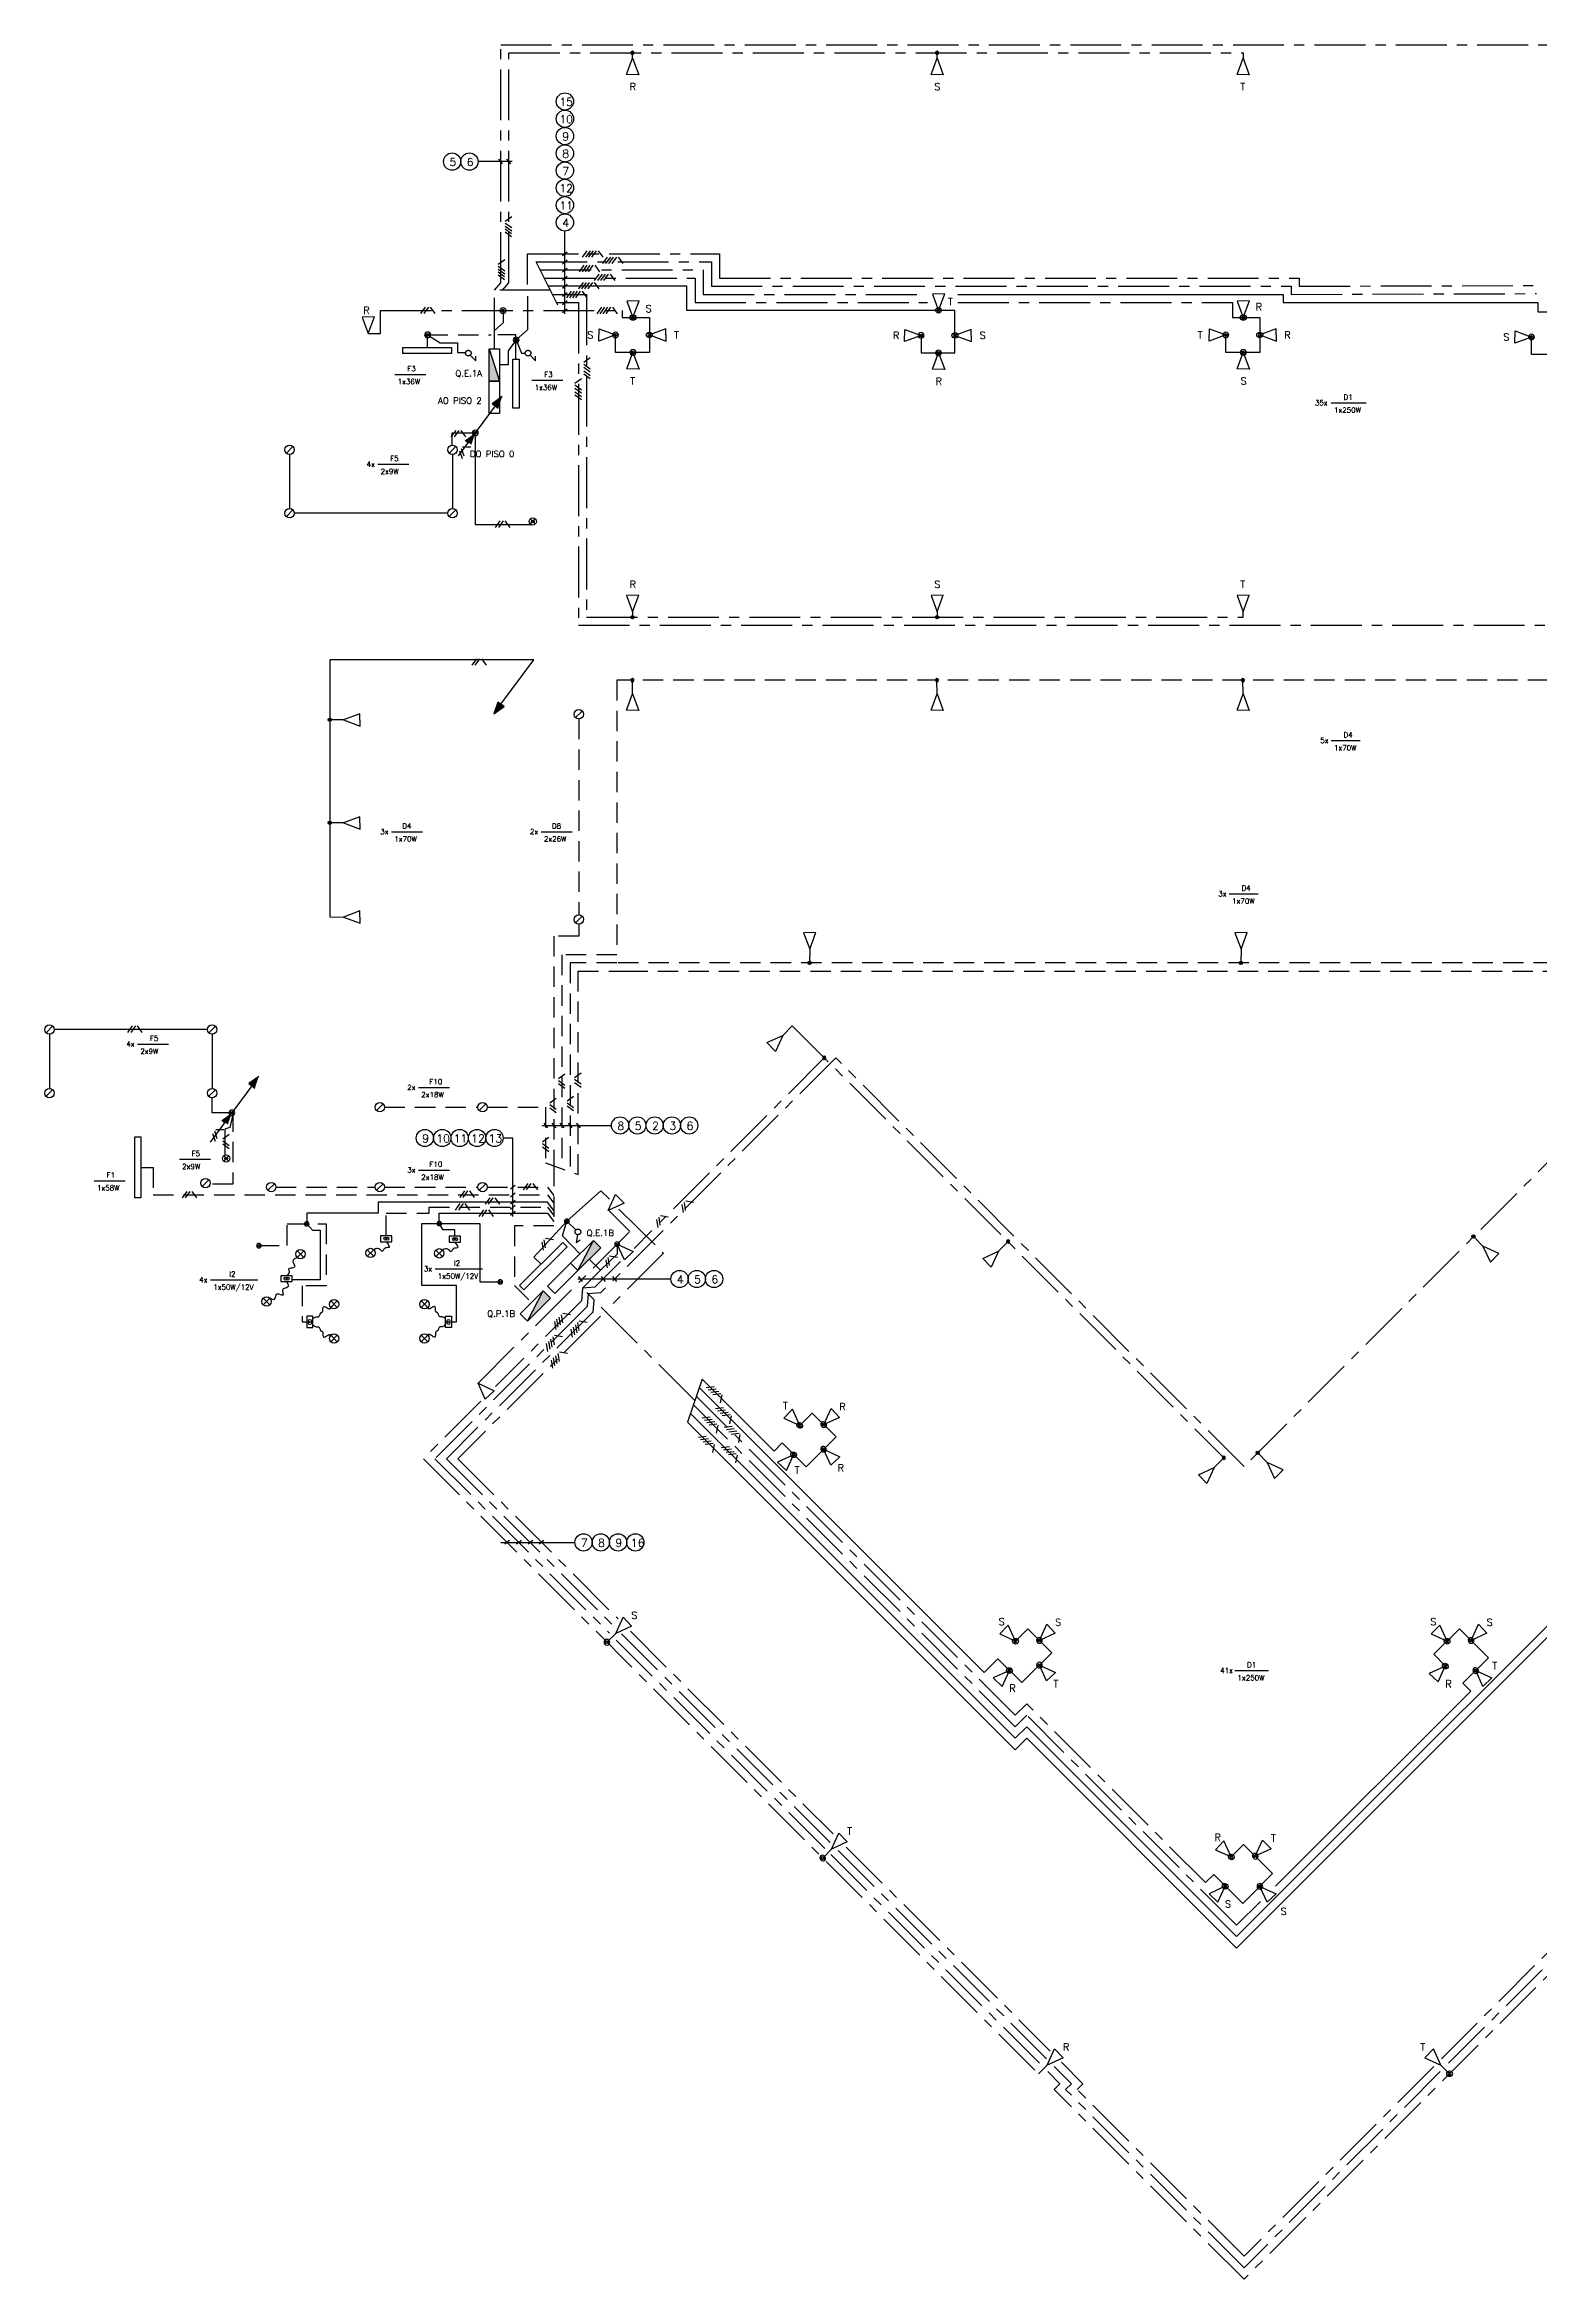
# Model space of a CAD drawing. Extents: x 22.1 to 81.3, y 12 to 66.9.
# Drawn here: x 22.1 to 58.8, y 12 to 66.9 of the extents above; entities that cross this region are included whole.
import ezdxf

# ---------------------------------------------------------------- set-up
doc = ezdxf.new("R2010")
doc.units = 0
doc.header["$MEASUREMENT"] = 0
for name, pattern in [('Center', [2, 1.25, -0.25, 0.25, -0.25]), ('Dashed', [0.75, 0.5, -0.25]), ('Default', [0]), ('Solid', [0])]:
    doc.linetypes.add(name, pattern=pattern)
doc.layers.add('IE003', color=7, linetype='Continuous')
doc.layers.add('Illumination', color=30, linetype='Solid', lineweight=30)
doc.styles.add('Default', font='SIMPLEX.shx', dxfattribs={"height": 0.175})
doc.styles.add('Roman Simplex', font='romans', dxfattribs={"height": 1.5})
doc.styles.add('Simplex', font='SIMPLEX.SHX')

# ---------------------------------------------------------------- blocks, each defined once
blk = doc.blocks.new('Bola')
at = {"layer": 'IE003', "color": 7, "linetype": 'Default', "const_width": 0.2}
blk.add_lwpolyline([(-0.1, 0, 1), (0.1, 0, 1)], format="xyb", close=True, dxfattribs=at)
at = {"layer": 'IE003', "color": 7, "linetype": 'Default'}
blk.add_circle((0, 0), 0.2, dxfattribs=at)
blk = doc.blocks.new('3')
at = {"layer": 'Illumination', "color": 7}
for p, q in [((-49, -68), (66, 92)), ((28, -68), (143, 92)), ((304, -68), (189, 92))]:
    blk.add_line(p, q, dxfattribs=at)

msp = doc.modelspace()

# ---------------------------------------------------------------- linework, layer by layer
at = {"layer": 'Illumination', "linetype": 'Center'}
for points in [[(34.513, 60.838), (33.132, 60.838), (33.288, 61.015), (33.288, 66.872), (73.957, 66.872), (73.957, 65.385)], [(33.332, 60.838), (33.488, 61.015), (33.488, 66.672), (51.532, 66.672), (51.533, 66.538)], [(33.95, 60.977), (33.95, 61.735), (38.666, 61.735), (38.666, 61.135), (52.915, 61.135), (52.915, 60.936), (58.744, 60.954)], [(34.696, 60.47), (34.164, 61.535), (34.164, 61.535), (38.466, 61.535), (38.466, 60.935), (52.715, 60.935), (52.715, 60.735), (58.745, 60.754)], [(34.264, 61.335), (38.266, 61.335), (38.266, 60.735), (43.719, 60.735)], [(34.364, 61.135), (38.066, 61.135), (38.066, 60.535), (43.78, 60.535)], [(33.132, 59.398), (33.132, 60.838)], [(34.564, 60.735), (35.401, 60.735), (35.401, 52.802), (51.532, 52.802), (51.533, 52.936)], [(34.664, 60.535), (35.201, 60.535), (35.201, 52.602), (73.612, 52.602), (73.612, 53.412)], [(44.523, 60.535), (51.27, 60.535), (51.27, 60.166), (51.942, 60.166), (51.942, 59.308), (51.11, 59.308), (51.11, 59.737)], [(30.035, 59.772), (30.337, 59.772), (30.337, 60.335), (36.27, 60.335), (36.27, 60.166), (36.942, 60.166), (36.942, 59.308), (36.11, 59.308), (36.11, 59.737)], [(62.733, 42.647), (62.498, 42.885), (51.556, 31.928), (41.524, 41.974), (35.745, 36.194), (35.437, 36.17), (35.413, 35.862), (31.671, 32.12), (35.96, 27.832)], [(40.22, 42.524), (40.454, 42.762), (51.06, 32.142), (51.06, 32.142), (50.826, 31.904)], [(41.242, 41.974), (36.565, 37.289)], [(32.731, 33.974), (36.461, 37.705), (35.935, 38.23)], [(36.192, 38.252), (37.287, 37.171), (35.989, 35.873)], [(36.233, 36.965), (35.603, 36.336), (35.296, 36.311), (35.271, 36.004), (33.163, 33.895)], [(38.058, 33.549), (35.296, 36.311), (35.741, 36.756)], [(35.579, 36.028), (35.554, 35.721), (31.954, 32.12), (36.101, 27.973)], [(35.742, 35.626), (32.237, 32.12), (36.174, 28.183)], [(32.803, 33.535), (31.388, 32.12), (46.505, 17.003), (46.505, 17.003), (46.721, 17.219)], [(51.244, 22.332), (51.547, 22.636), (52.26, 21.923), (51.527, 21.189), (50.814, 21.902), (50.613, 21.701), (46.216, 26.098), (45.933, 25.816), (38.094, 33.655)], [(51.958, 21.241), (51.374, 20.657), (46.216, 25.816), (45.933, 25.533), (38.023, 33.443)], [(36.128, 27.663), (41.279, 22.513)], [(36.26, 27.814), (41.389, 22.685)], [(36.475, 27.882), (41.46, 22.897)], [(66.998, 27.825), (67.214, 27.61), (51.556, 11.952), (46.89, 16.618), (47.032, 16.76), (46.731, 17.06)], [(41.782, 22.575), (46.796, 17.561)], [(41.402, 22.389), (46.575, 17.216)], [(41.585, 22.489), (46.706, 17.369)], [(61.528, 22.489), (56.407, 17.369)], [(61.711, 22.389), (56.537, 17.216)], [(56.381, 17.06), (51.556, 12.235), (47.173, 16.618), (47.315, 16.76), (46.893, 17.181)], [(56.22, 17.181), (51.556, 12.518), (47.456, 16.618), (47.597, 16.76), (47.068, 17.289)]]:
    msp.add_lwpolyline(points, dxfattribs=at)
for points in [[(36.528, 66.538), (36.68, 66.129), (36.378, 66.137)], [(44.014, 66.538), (44.166, 66.129), (43.865, 66.137)], [(51.533, 66.538), (51.685, 66.129), (51.384, 66.137)], [(36.539, 60.166), (36.691, 60.575), (36.39, 60.567)], [(44.049, 60.343), (44.201, 60.752), (43.9, 60.744)], [(51.539, 60.166), (51.691, 60.575), (51.39, 60.567)], [(30.035, 59.772), (30.187, 60.181), (29.886, 60.173)], [(36.11, 59.737), (35.702, 59.585), (35.71, 59.886)], [(36.942, 59.737), (37.351, 59.585), (37.343, 59.886)], [(43.62, 59.727), (43.212, 59.575), (43.22, 59.876)], [(44.452, 59.727), (44.861, 59.575), (44.853, 59.876)], [(51.11, 59.737), (50.702, 59.585), (50.71, 59.886)], [(51.942, 59.737), (52.351, 59.585), (52.343, 59.886)], [(58.62, 59.687), (58.212, 59.535), (58.22, 59.836)], [(36.539, 59.308), (36.691, 58.899), (36.39, 58.907)], [(44.049, 59.298), (44.201, 58.889), (43.9, 58.897)], [(51.539, 59.308), (51.691, 58.899), (51.39, 58.907)], [(36.528, 52.936), (36.68, 53.345), (36.378, 53.337)], [(44.014, 52.936), (44.166, 53.345), (43.865, 53.337)], [(51.533, 52.936), (51.685, 53.345), (51.384, 53.337)], [(36.528, 50.917), (36.68, 50.508), (36.378, 50.516)], [(44.014, 50.917), (44.166, 50.508), (43.865, 50.516)], [(51.533, 50.917), (51.685, 50.508), (51.384, 50.516)], [(29.427, 50.278), (29.836, 50.126), (29.828, 50.427)], [(29.427, 47.746), (29.836, 47.593), (29.828, 47.895)], [(29.427, 45.433), (29.836, 45.281), (29.828, 45.582)], [(40.882, 44.644), (41.034, 45.053), (40.733, 45.045)], [(51.484, 44.644), (51.636, 45.053), (51.334, 45.045)], [(40.22, 42.524), (40.039, 42.128), (39.831, 42.346)], [(35.931, 38.22), (36.112, 38.616), (36.319, 38.398)], [(36.151, 37.393), (36.547, 37.211), (36.328, 37.004)], [(45.523, 37.221), (45.342, 36.824), (45.134, 37.043)], [(57.429, 37.344), (57.611, 36.947), (57.818, 37.166)], [(32.731, 33.974), (33.127, 33.792), (32.908, 33.585)], [(40.637, 32.939), (40.456, 33.335), (40.248, 33.117)], [(41.226, 32.957), (41.407, 33.353), (41.615, 33.135)], [(40.487, 32.217), (40.09, 32.036), (40.309, 31.829)], [(41.225, 32.351), (41.622, 32.169), (41.403, 31.962)], [(50.826, 31.904), (50.645, 31.507), (50.437, 31.726)], [(52.126, 32.026), (52.308, 31.63), (52.515, 31.849)], [(36.114, 27.825), (36.296, 28.222), (36.503, 28.003)], [(45.94, 27.635), (45.759, 28.032), (45.552, 27.813)], [(46.529, 27.654), (46.711, 28.05), (46.918, 27.831)], [(56.547, 27.635), (56.366, 28.032), (56.158, 27.813)], [(57.136, 27.654), (57.317, 28.05), (57.525, 27.831)], [(45.79, 26.914), (45.393, 26.733), (45.612, 26.525)], [(46.529, 27.047), (46.925, 26.866), (46.706, 26.659)], [(56.504, 27.022), (56.107, 26.84), (56.326, 26.633)], [(57.25, 26.912), (57.646, 26.731), (57.427, 26.523)], [(41.418, 22.522), (41.599, 22.918), (41.806, 22.7)], [(51.244, 22.332), (51.062, 22.729), (50.855, 22.51)], [(51.833, 22.35), (52.014, 22.747), (52.221, 22.528)], [(51.093, 21.611), (50.697, 21.43), (50.915, 21.222)], [(51.946, 21.609), (52.343, 21.427), (52.124, 21.22)], [(46.721, 17.219), (46.902, 17.615), (47.11, 17.396)], [(56.392, 17.219), (56.21, 17.615), (56.003, 17.396)]]:
    msp.add_lwpolyline(points, close=True, dxfattribs=at)
at = {"layer": 'Illumination'}
for points in [[(36.528, 66.538), (36.526, 66.672)], [(44.014, 66.538), (44.013, 66.672)], [(33.555, 62.147), (33.395, 62.262)], [(33.39, 61.585), (33.229, 61.47)], [(34.807, 61.688), (34.925, 61.783)], [(34.807, 61.488), (34.925, 61.583)], [(35.301, 61.648), (35.416, 61.809)], [(35.378, 61.648), (35.493, 61.809)], [(35.45, 61.648), (35.565, 61.809)], [(35.528, 61.648), (35.642, 61.809)], [(35.803, 61.648), (35.688, 61.809)], [(33.384, 61.167), (33.224, 61.282)], [(33.384, 61.09), (33.224, 61.204)], [(33.39, 61.309), (33.229, 61.424)], [(33.39, 61.232), (33.229, 61.347)], [(34.807, 61.288), (34.925, 61.383)], [(34.807, 61.088), (34.925, 61.183)], [(34.807, 60.888), (34.925, 60.983)], [(35.208, 60.871), (35.323, 61.031)], [(35.223, 61.29), (35.338, 61.451)], [(35.285, 60.871), (35.4, 61.031)], [(35.301, 61.29), (35.415, 61.451)], [(35.357, 60.871), (35.472, 61.031)], [(35.373, 61.29), (35.487, 61.451)], [(35.434, 60.871), (35.549, 61.031)], [(35.45, 61.29), (35.564, 61.451)], [(35.709, 60.871), (35.595, 61.031)], [(35.597, 61.073), (35.711, 61.233)], [(35.725, 61.29), (35.61, 61.451)], [(35.674, 61.073), (35.789, 61.233)], [(33.95, 60.693), (33.95, 59.868), (33.668, 59.617), (33.473, 59.347), (33.473, 59), (33.26, 59)], [(43.62, 59.727), (43.62, 59.298), (44.452, 59.298), (44.452, 60.335), (37.866, 60.335), (37.866, 60.935), (34.464, 60.935)], [(34.807, 60.688), (34.925, 60.783)], [(34.807, 60.488), (34.925, 60.583)], [(34.911, 60.653), (35.025, 60.813)], [(34.988, 60.653), (35.102, 60.813)], [(35.06, 60.653), (35.174, 60.813)], [(35.137, 60.653), (35.251, 60.813)], [(35.412, 60.653), (35.298, 60.813)], [(35.657, 60.259), (35.772, 60.42)], [(44.523, 60.735), (52.515, 60.735), (52.515, 60.535), (58.78, 60.535), (58.78, 60.309), (59.452, 60.309), (59.452, 59.258), (58.62, 59.258), (58.62, 59.687)], [(33.346, 60.335), (33.346, 60.033), (33.132, 59.846)], [(34.807, 60.288), (34.925, 60.383)], [(31.492, 59.741), (31.803, 59.542), (32.227, 59.542), (32.227, 59.303), (32.437, 59.303)], [(33.003, 59.398), (33.26, 58.601)], [(33.664, 59.141), (33.664, 59.347), (33.664, 59.741), (33.221, 59.741)], [(33.668, 59.617), (33.796, 59.292), (33.892, 59.292)], [(30.689, 58.77), (31.452, 58.77)], [(34.056, 58.626), (34.819, 58.626)], [(33.154, 57.992), (32.245, 56.764)], [(53.7, 58.07), (54.555, 58.07)], [(32.098, 57.032), (32.098, 57.33), (32.664, 57.33), (32.664, 55.078), (34.035, 55.078)], [(28.182, 56.998), (28.02, 56.836)], [(28.101, 56.803), (28.101, 55.472)], [(32.182, 56.998), (32.02, 56.836)], [(32.101, 56.803), (32.101, 55.472)], [(30.27, 56.56), (31.034, 56.56)], [(28.182, 55.438), (28.02, 55.276)], [(31.987, 55.357), (28.216, 55.357)], [(32.182, 55.438), (32.02, 55.276)], [(36.528, 52.936), (36.526, 52.802)], [(44.014, 52.936), (44.013, 52.802)], [(33.295, 50.662), (34.105, 51.757), (29.087, 51.757), (29.087, 45.436), (29.427, 45.433)], [(36.528, 50.917), (36.525, 51.251)], [(44.014, 50.917), (44.011, 51.251)], [(51.533, 50.917), (51.53, 51.251)], [(29.427, 50.278), (29.087, 50.281)], [(35.287, 50.496), (35.125, 50.333)], [(53.7, 49.77), (54.412, 49.77)], [(29.427, 47.746), (29.087, 47.748)], [(30.606, 47.529), (31.369, 47.529)], [(34.282, 47.529), (35.046, 47.529)], [(51.195, 46.002), (51.907, 46.002)], [(35.287, 45.456), (35.125, 45.294)], [(40.882, 44.644), (40.879, 44.304)], [(51.484, 44.644), (51.481, 44.304)], [(22.277, 42.748), (22.115, 42.586)], [(22.196, 42.552), (22.196, 41.222)], [(26.081, 42.667), (22.311, 42.667)], [(24.364, 42.31), (25.128, 42.31)], [(26.277, 42.748), (26.115, 42.586)], [(26.196, 42.552), (26.196, 41.222)], [(27.17, 41.282), (26.151, 39.896)], [(31.27, 41.245), (32.033, 41.245)], [(22.277, 41.188), (22.115, 41.026)], [(26.277, 41.188), (26.115, 41.026)], [(26.68, 40.62), (26.196, 40.62), (26.196, 40.992)], [(30.399, 40.839), (30.237, 40.677)], [(32.925, 40.839), (32.763, 40.677)], [(26.717, 40.615), (26.633, 40.262), (26.506, 40.221), (26.506, 39.579)], [(34.311, 40.31), (36.011, 40.31)], [(34.345, 40.369), (34.44, 40.252)], [(34.545, 40.369), (34.64, 40.252)], [(34.745, 40.369), (34.84, 40.252)], [(34.945, 40.369), (35.04, 40.252)], [(35.145, 40.369), (35.24, 40.252)], [(33.585, 38.071), (33.585, 40.001), (33.349, 40.001)], [(25.392, 39.479), (26.156, 39.479)], [(31.27, 39.215), (32.033, 39.215)], [(23.299, 38.952), (24.063, 38.952)], [(26.113, 38.975), (25.951, 38.813)], [(27.729, 38.878), (27.566, 38.716)], [(30.399, 38.878), (30.237, 38.716)], [(32.925, 38.878), (32.763, 38.716)], [(33.526, 38.749), (33.644, 38.845)], [(33.526, 38.557), (33.644, 38.653)], [(33.526, 38.38), (33.644, 38.475)], [(34.284, 36.905), (34.101, 37.073), (34.914, 37.955), (35.747, 38.702), (35.963, 38.499)], [(40.637, 32.939), (40.941, 33.242), (41.529, 32.654), (40.795, 31.92), (40.207, 32.509), (40.006, 32.308), (38.236, 34.078), (37.881, 33.02), (45.933, 24.967), (46.216, 25.25), (51.374, 20.092), (68.016, 36.734), (67.544, 37.206), (68.17, 37.833), (67.457, 38.546), (66.831, 37.919), (67.126, 37.624)], [(34.592, 38.223), (34.44, 38.428), (30.273, 38.428), (30.273, 38.152), (28.52, 38.152), (28.52, 37.889), (28.663, 37.739), (28.849, 37.739), (28.849, 36.519), (28.16, 36.519)], [(32.08, 35.484), (32.198, 35.484), (32.198, 36.376), (31.346, 36.376), (31.346, 37.897), (32.779, 37.897), (32.779, 36.464), (33.276, 36.464)], [(32.162, 37.59), (32.162, 37.743), (31.872, 37.743), (31.777, 37.897), (31.777, 38.152), (34.44, 38.152), (34.592, 37.948)], [(33.526, 38.255), (33.644, 38.35)], [(33.526, 38.105), (33.644, 38.2)], [(35.239, 37.149), (34.804, 37.595), (34.914, 37.955), (35.136, 37.742)], [(30.476, 37.452), (30.519, 37.393), (30.542, 37.353), (30.549, 37.328), (30.544, 37.314), (30.529, 37.308), (30.508, 37.307), (30.485, 37.306), (30.463, 37.303), (30.445, 37.295), (30.431, 37.283), (30.419, 37.268), (30.409, 37.252), (30.4, 37.238), (30.391, 37.227), (30.381, 37.221), (30.37, 37.222), (30.356, 37.23), (30.34, 37.245), (30.32, 37.261), (30.298, 37.276), (30.272, 37.286), (30.242, 37.289), (30.209, 37.28), (30.172, 37.257), (30.172, 37.257), (30.01, 37.095)], [(32.162, 37.443), (32.205, 37.384), (32.228, 37.344), (32.235, 37.318), (32.23, 37.305), (32.215, 37.299), (32.194, 37.298), (32.171, 37.297), (32.149, 37.294), (32.131, 37.286), (32.117, 37.273), (32.105, 37.258), (32.095, 37.243), (32.086, 37.229), (32.077, 37.218), (32.067, 37.212), (32.056, 37.212), (32.042, 37.221), (32.026, 37.235), (32.006, 37.252), (31.984, 37.267), (31.958, 37.277), (31.928, 37.28), (31.895, 37.271), (31.858, 37.248), (31.858, 37.248), (31.696, 37.086)], [(35.183, 36.742), (35.565, 37.486)], [(36.151, 37.393), (36.151, 37.149), (35.741, 36.756), (35.465, 37.023)], [(45.523, 37.221), (45.757, 37.459)], [(57.429, 37.344), (57.195, 37.582)], [(28.021, 36.618), (28.064, 36.648), (28.088, 36.676), (28.098, 36.702), (28.098, 36.725), (28.092, 36.746), (28.084, 36.763), (28.078, 36.778), (28.08, 36.789), (28.091, 36.798), (28.111, 36.805), (28.136, 36.81), (28.163, 36.815), (28.189, 36.821), (28.211, 36.829), (28.227, 36.839), (28.233, 36.854), (28.228, 36.872), (28.216, 36.894), (28.201, 36.92), (28.19, 36.947), (28.188, 36.977), (28.2, 37.007), (28.231, 37.037), (28.287, 37.067), (28.287, 37.067), (28.449, 37.229)], [(28.449, 37.067), (28.287, 37.229)], [(30.172, 37.095), (30.01, 37.257)], [(31.858, 37.086), (31.696, 37.248)], [(26.155, 36.516), (27.316, 36.516)], [(28.021, 36.471), (28.056, 36.417), (28.069, 36.378), (28.065, 36.352), (28.048, 36.334), (28.024, 36.323), (27.995, 36.314), (27.968, 36.306), (27.946, 36.295), (27.933, 36.278), (27.928, 36.257), (27.928, 36.234), (27.932, 36.209), (27.936, 36.186), (27.94, 36.166), (27.941, 36.15), (27.936, 36.14), (27.925, 36.138), (27.907, 36.142), (27.885, 36.149), (27.861, 36.157), (27.836, 36.164), (27.812, 36.168), (27.791, 36.166), (27.773, 36.155), (27.761, 36.135), (27.752, 36.109), (27.743, 36.081), (27.733, 36.055), (27.717, 36.036), (27.694, 36.028), (27.661, 36.036), (27.615, 36.062), (27.453, 35.9)], [(31.676, 36.785), (32.837, 36.785)], [(35.186, 36.537), (37.471, 36.537)], [(35.197, 36.595), (35.292, 36.478)], [(35.757, 36.595), (35.852, 36.478)], [(36.039, 36.595), (36.135, 36.478)], [(27.615, 35.9), (27.453, 36.062)], [(28.673, 35.556), (28.695, 35.579), (28.716, 35.593), (28.736, 35.601), (28.754, 35.605), (28.772, 35.606), (28.787, 35.606), (28.801, 35.607), (28.813, 35.61), (28.823, 35.617), (28.831, 35.626), (28.837, 35.639), (28.843, 35.652), (28.848, 35.666), (28.852, 35.679), (28.857, 35.691), (28.863, 35.7), (28.87, 35.707), (28.878, 35.711), (28.885, 35.714), (28.893, 35.717), (28.901, 35.72), (28.907, 35.726), (28.912, 35.734), (28.916, 35.745), (28.918, 35.762), (28.919, 35.781), (28.919, 35.801), (28.921, 35.821), (28.924, 35.839), (28.93, 35.853), (28.94, 35.861), (28.954, 35.861), (28.974, 35.854), (28.997, 35.841), (29.021, 35.825), (29.046, 35.811), (29.07, 35.802), (29.089, 35.8), (29.103, 35.811), (29.11, 35.836)], [(29.111, 35.836), (29.273, 35.998)], [(29.273, 35.836), (29.111, 35.998)], [(31.494, 35.836), (31.332, 35.998)], [(31.332, 35.836), (31.494, 35.998)], [(31.933, 35.556), (31.911, 35.579), (31.89, 35.593), (31.87, 35.601), (31.851, 35.605), (31.834, 35.606), (31.818, 35.606), (31.804, 35.607), (31.793, 35.61), (31.783, 35.617), (31.775, 35.626), (31.769, 35.639), (31.763, 35.652), (31.758, 35.666), (31.753, 35.679), (31.748, 35.691), (31.742, 35.7), (31.736, 35.707), (31.728, 35.711), (31.72, 35.714), (31.712, 35.717), (31.705, 35.72), (31.699, 35.726), (31.693, 35.734), (31.69, 35.745), (31.688, 35.762), (31.687, 35.781), (31.686, 35.801), (31.684, 35.821), (31.681, 35.839), (31.675, 35.853), (31.665, 35.861), (31.651, 35.861), (31.632, 35.854), (31.609, 35.841), (31.584, 35.825), (31.559, 35.811), (31.536, 35.802), (31.516, 35.8), (31.502, 35.811), (31.495, 35.836)], [(33.947, 35.5), (34.328, 36.244)], [(28.673, 35.412), (28.695, 35.39), (28.716, 35.375), (28.736, 35.367), (28.754, 35.363), (28.772, 35.362), (28.787, 35.362), (28.801, 35.361), (28.813, 35.358), (28.823, 35.352), (28.831, 35.342), (28.837, 35.33), (28.843, 35.317), (28.848, 35.303), (28.852, 35.29), (28.857, 35.278), (28.863, 35.268), (28.87, 35.262), (28.878, 35.258), (28.885, 35.254), (28.893, 35.252), (28.901, 35.248), (28.907, 35.243), (28.912, 35.235), (28.916, 35.223), (28.918, 35.207), (28.919, 35.188), (28.919, 35.167), (28.921, 35.147), (28.924, 35.13), (28.93, 35.116), (28.94, 35.108), (28.954, 35.107), (28.974, 35.114), (28.997, 35.128), (29.021, 35.144), (29.046, 35.16), (29.069, 35.172), (29.088, 35.176), (29.102, 35.171), (29.109, 35.152)], [(29.111, 34.992), (29.273, 35.155)], [(29.273, 34.992), (29.111, 35.155)], [(31.494, 34.992), (31.332, 35.155)], [(31.332, 34.992), (31.494, 35.155)], [(31.933, 35.412), (31.911, 35.39), (31.89, 35.375), (31.87, 35.367), (31.851, 35.363), (31.834, 35.362), (31.818, 35.362), (31.804, 35.361), (31.793, 35.358), (31.783, 35.352), (31.775, 35.342), (31.769, 35.33), (31.763, 35.317), (31.758, 35.303), (31.753, 35.29), (31.748, 35.278), (31.742, 35.268), (31.736, 35.262), (31.728, 35.258), (31.72, 35.254), (31.712, 35.252), (31.705, 35.248), (31.699, 35.243), (31.693, 35.235), (31.69, 35.223), (31.688, 35.207), (31.687, 35.188), (31.686, 35.167), (31.684, 35.147), (31.681, 35.13), (31.675, 35.116), (31.665, 35.108), (31.651, 35.107), (31.632, 35.114), (31.609, 35.128), (31.584, 35.144), (31.559, 35.16), (31.536, 35.172), (31.517, 35.176), (31.503, 35.171), (31.497, 35.152)], [(34.649, 35.297), (34.617, 35.492)], [(34.704, 35.352), (34.671, 35.546)], [(34.758, 35.406), (34.725, 35.6)], [(34.812, 35.46), (34.78, 35.655)], [(35.007, 35.655), (34.812, 35.687)], [(35.056, 35.107), (35.023, 35.302)], [(35.11, 35.162), (35.078, 35.356)], [(35.164, 35.216), (35.132, 35.41)], [(35.219, 35.27), (35.186, 35.465)], [(35.413, 35.465), (35.219, 35.497)], [(34.446, 34.755), (34.414, 34.95)], [(34.5, 34.81), (34.468, 35.004)], [(34.555, 34.864), (34.522, 35.058)], [(34.609, 34.918), (34.577, 35.113)], [(34.804, 35.113), (34.609, 35.145)], [(34.676, 34.457), (34.644, 34.652)], [(34.731, 34.512), (34.699, 34.706)], [(34.926, 34.706), (34.731, 34.739)], [(34.568, 34.349), (34.535, 34.543)], [(34.622, 34.403), (34.59, 34.598)], [(45.94, 27.635), (46.244, 27.939), (46.832, 27.351), (46.099, 26.617), (45.51, 27.205), (45.168, 26.863), (38.165, 33.866)], [(38.335, 33.869), (38.531, 33.894)], [(38.388, 33.813), (38.583, 33.837)], [(38.451, 33.754), (38.647, 33.778)], [(38.503, 33.697), (38.699, 33.721)], [(38.69, 33.494), (38.73, 33.687)], [(61.823, 32.321), (61.528, 32.616), (62.154, 33.242), (62.867, 32.529), (62.241, 31.903), (62.572, 31.572), (51.374, 20.375), (46.216, 25.533), (45.933, 25.25), (37.952, 33.231)], [(38.241, 33.124), (38.436, 33.148)], [(38.293, 33.067), (38.488, 33.092)], [(38.356, 33.008), (38.552, 33.033)], [(38.409, 32.952), (38.604, 32.976)], [(38.566, 33.355), (38.762, 33.379)], [(38.618, 33.298), (38.814, 33.322)], [(38.682, 33.239), (38.877, 33.263)], [(38.734, 33.182), (38.929, 33.206)], [(38.92, 32.979), (38.961, 33.172)], [(38.146, 32.65), (38.341, 32.674)], [(38.198, 32.593), (38.394, 32.617)], [(38.262, 32.534), (38.457, 32.558)], [(38.314, 32.477), (38.509, 32.502)], [(38.5, 32.275), (38.541, 32.468)], [(38.595, 32.749), (38.635, 32.942)], [(38.715, 32.393), (38.911, 32.417)], [(38.783, 32.894), (38.978, 32.918)], [(38.835, 32.837), (39.03, 32.861)], [(38.898, 32.778), (39.094, 32.802)], [(38.951, 32.721), (39.146, 32.746)], [(39.137, 32.519), (39.177, 32.712)], [(38.767, 32.336), (38.963, 32.36)], [(38.831, 32.277), (39.026, 32.301)], [(38.883, 32.22), (39.079, 32.244)], [(39.069, 32.017), (39.11, 32.21)], [(52.126, 32.026), (51.892, 32.265)], [(36.114, 27.825), (35.899, 27.61)], [(52.334, 21.617), (57.127, 26.41), (56.937, 26.6), (57.563, 27.226), (56.85, 27.939), (56.224, 27.313), (56.52, 27.017)], [(51.329, 26.914), (52.159, 26.914)], [(41.418, 22.522), (41.202, 22.306)], [(56.392, 17.219), (56.607, 17.003)]]:
    msp.add_lwpolyline(points, dxfattribs=at)
at = {"layer": 'Illumination', "color": 7}
for points in [[(33.569, 63.999), (32.732, 63.999)], [(33.336, 63.94), (33.24, 64.058)], [(33.536, 63.94), (33.44, 64.058)], [(33.561, 62.642), (33.401, 62.527)], [(33.555, 62.224), (33.395, 62.339)], [(33.561, 62.367), (33.401, 62.481)], [(33.561, 62.29), (33.401, 62.404)], [(34.866, 60.254), (34.866, 62.291)], [(35.799, 61.493), (35.914, 61.653)], [(35.876, 61.493), (35.991, 61.653)], [(35.948, 61.493), (36.063, 61.653)], [(36.025, 61.493), (36.14, 61.653)], [(36.301, 61.493), (36.186, 61.653)], [(35.746, 61.073), (35.861, 61.233)], [(35.823, 61.073), (35.938, 61.233)], [(36.098, 61.073), (35.984, 61.233)], [(35.734, 60.259), (35.849, 60.42)], [(35.806, 60.259), (35.921, 60.42)], [(35.883, 60.259), (35.998, 60.42)], [(36.159, 60.259), (36.044, 60.42)], [(35.49, 59.174), (35.329, 59.059)], [(35.49, 58.899), (35.329, 59.013)], [(35.49, 58.822), (35.329, 58.936)], [(35.49, 58.733), (35.329, 58.848)], [(35.49, 58.656), (35.329, 58.771)], [(35.272, 58.661), (35.112, 58.546)], [(35.272, 58.385), (35.112, 58.5)], [(35.272, 58.308), (35.112, 58.423)], [(35.272, 58.22), (35.112, 58.335)], [(35.272, 58.143), (35.112, 58.258)], [(33.288, 30.063), (35.112, 30.063)], [(33.504, 30.111), (33.387, 30.016)], [(33.797, 30.111), (33.679, 30.016)], [(34.079, 30.111), (33.961, 30.016)], [(34.352, 30.111), (34.235, 30.016)]]:
    msp.add_lwpolyline(points, dxfattribs=at)
at = {"layer": 'Illumination'}
for points in [[(30.883, 59.431), (32.083, 59.431), (32.083, 59.431), (32.083, 59.281), (30.883, 59.281)], [(33.003, 59.398), (33.26, 59.398), (33.26, 58.601), (33.003, 58.601)], [(33.739, 59.141), (33.739, 57.941), (33.589, 57.941), (33.589, 59.141)], [(33.003, 58.601), (33.26, 58.601), (33.26, 57.805), (33.003, 57.805)], [(24.296, 38.529), (24.296, 40.029), (24.296, 40.029), (24.446, 40.029), (24.446, 38.529)], [(30.614, 37.452), (30.614, 37.599), (30.338, 37.599), (30.338, 37.452)], [(32.3, 37.443), (32.3, 37.59), (32.023, 37.59), (32.023, 37.443)], [(34.92, 37.329), (33.859, 36.268), (33.753, 36.375), (34.814, 37.435)], [(35.183, 36.742), (35.002, 36.923), (35.565, 37.486), (35.747, 37.305)], [(34.62, 36.178), (34.438, 36.36), (35.002, 36.923), (35.183, 36.742)], [(28.16, 36.471), (28.16, 36.618), (27.883, 36.618), (27.883, 36.471)], [(33.947, 35.5), (33.765, 35.681), (34.328, 36.244), (34.51, 36.063)], [(28.526, 35.346), (28.673, 35.346), (28.673, 35.623), (28.526, 35.623)], [(32.08, 35.346), (31.933, 35.346), (31.933, 35.623), (32.08, 35.623)]]:
    msp.add_lwpolyline(points, close=True, dxfattribs=at)
at = {"layer": 'Illumination', "linetype": 'Dashed'}
for points in [[(31.492, 59.431), (31.492, 59.741), (33.051, 59.741)], [(32.54, 59.242), (32.677, 59.099), (32.677, 59.219)], [(34.009, 59.242), (34.146, 59.099), (34.146, 59.219)], [(34.139, 55.093), (34.015, 55.218)], [(34.015, 55.093), (34.139, 55.218)], [(66.534, 50.917), (66.531, 51.251), (36.141, 51.251), (36.141, 44.504), (34.792, 44.504), (34.792, 39.247)], [(35.206, 50.3), (35.206, 45.49)], [(32.959, 40.758), (34.392, 40.758), (34.392, 39.389), (35.192, 39.104), (35.192, 44.104), (36.401, 44.104), (72.767, 44.104), (72.767, 45.379)], [(35.206, 45.261), (35.206, 44.963), (34.592, 44.963), (34.592, 39.318), (34.592, 37.843), (33.629, 37.843), (33.629, 36.38), (34.047, 35.963)], [(62.171, 44.644), (62.173, 44.304), (36.141, 44.304), (34.992, 44.304), (34.992, 39.175)], [(26.706, 40.655), (26.706, 38.87), (26.144, 38.87)], [(30.432, 40.758), (32.729, 40.758)], [(26.48, 39.436), (26.604, 39.56)], [(26.604, 39.436), (26.48, 39.56)], [(24.446, 39.279), (24.744, 39.279), (24.744, 38.605), (34.44, 38.605), (34.592, 38.4)], [(27.762, 38.797), (30.203, 38.797)], [(30.432, 38.797), (32.729, 38.797)], [(32.959, 38.797), (34.44, 38.797), (34.592, 38.592)], [(30.476, 37.599), (30.476, 38.152), (31.527, 38.152), (31.527, 38.302), (31.527, 38.302), (34.44, 38.302), (34.592, 38.098)], [(27.347, 37.356), (28.042, 37.356), (28.042, 37.889), (28.999, 37.889), (28.999, 36.369), (28.407, 36.369), (28.407, 35.484), (28.526, 35.484)], [(35.174, 37.626), (35.14, 37.431), (35.238, 37.502)]]:
    msp.add_lwpolyline(points, dxfattribs=at)
at = {"layer": 'Illumination', "color": 7, "linetype": 'Dashed'}
for points in [[(33.327, 58.226), (33.079, 58.047), (33.154, 57.992), (33.229, 57.936)], [(32.416, 57.152), (32.491, 57.096)], [(27.343, 41.516), (27.095, 41.338), (27.17, 41.282), (27.246, 41.226)], [(26.432, 40.442), (26.508, 40.386)]]:
    msp.add_lwpolyline(points, dxfattribs=at)
msp.add_lwpolyline([(33.295, 50.662), (33.22, 50.717), (33.122, 50.428), (33.37, 50.606)], close=True, dxfattribs=at)
at = {"layer": 'Illumination', "color": 7}
for centre, radius in [((34.866, 65.476), 0.212), ((34.866, 65.051), 0.212), ((34.866, 64.626), 0.212), ((34.866, 64.202), 0.212), ((32.095, 63.999), 0.212), ((32.52, 63.999), 0.212), ((34.866, 63.777), 0.212), ((34.866, 63.353), 0.212), ((34.866, 62.928), 0.212), ((34.866, 62.503), 0.212), ((34.077, 55.155), 0.0263), ((34.077, 55.155), 0.0209), ((34.077, 55.155), 0.0127), ((34.077, 55.155), 0.00556), ((34.077, 55.155), 0.00191), ((26.542, 39.498), 0.0263), ((26.542, 39.498), 0.0209), ((26.542, 39.498), 0.0127), ((26.542, 39.498), 0.00556), ((26.542, 39.498), 0.00191), ((35.324, 30.063), 0.212), ((35.749, 30.063), 0.212), ((36.173, 30.063), 0.212), ((36.598, 30.063), 0.212)]:
    msp.add_circle(centre, radius, dxfattribs=at)
at = {"layer": 'Illumination', "linetype": 'Dashed'}
for centre in [(32.492, 59.292), (33.961, 59.292), (35.186, 37.694)]:
    msp.add_circle(centre, 0.0691, dxfattribs=at)
at = {"layer": 'Illumination'}
for centre, radius in [((28.101, 56.917), 0.115), ((32.101, 56.917), 0.115), ((28.101, 55.357), 0.115), ((32.101, 55.357), 0.115), ((34.077, 55.155), 0.0881), ((34.077, 55.155), 0.0324), ((35.206, 50.415), 0.115), ((35.206, 45.375), 0.115), ((22.196, 42.667), 0.115), ((26.196, 42.667), 0.115), ((22.196, 41.107), 0.115), ((26.196, 41.107), 0.115), ((30.318, 40.758), 0.115), ((32.844, 40.758), 0.115), ((31.424, 40.001), 0.212), ((31.852, 40.001), 0.212), ((32.28, 40.001), 0.212), ((32.708, 40.001), 0.212), ((33.137, 40.001), 0.212), ((36.223, 40.31), 0.212), ((36.647, 40.31), 0.212), ((37.072, 40.31), 0.212), ((37.497, 40.31), 0.212), ((37.921, 40.31), 0.212), ((26.542, 39.498), 0.0881), ((26.032, 38.894), 0.115), ((26.542, 39.498), 0.0324), ((27.648, 38.797), 0.115), ((30.318, 38.797), 0.115), ((32.844, 38.797), 0.115), ((30.457, 37.528), 0.0369), ((30.504, 37.528), 0.0369), ((32.143, 37.518), 0.0369), ((32.19, 37.518), 0.0369), ((28.368, 37.148), 0.115), ((30.091, 37.176), 0.115), ((31.777, 37.167), 0.115), ((28.002, 36.546), 0.0369), ((28.049, 36.546), 0.0369), ((37.683, 36.537), 0.212), ((38.108, 36.537), 0.212), ((38.532, 36.537), 0.212), ((27.534, 35.981), 0.115), ((29.192, 35.917), 0.115), ((31.413, 35.917), 0.115), ((28.601, 35.503), 0.0369), ((28.601, 35.456), 0.0369), ((29.192, 35.074), 0.115), ((31.413, 35.074), 0.115), ((32.005, 35.503), 0.0369), ((32.005, 35.456), 0.0369)]:
    msp.add_circle(centre, radius, dxfattribs=at)
for points in [[(33.003, 59.398), (33.26, 58.601), (33.003, 58.601)], [(35.183, 36.742), (35.565, 37.486), (35.747, 37.305)], [(33.947, 35.5), (34.328, 36.244), (34.51, 36.063)]]:
    msp.add_solid(points, dxfattribs=at)
at = {"layer": 'Illumination', "color": 7, "linetype": 'Dashed'}
for points in [[(33.327, 58.226), (33.229, 57.936), (33.079, 58.047)], [(32.664, 57.33), (32.566, 57.04), (32.416, 57.152)], [(33.122, 50.428), (33.22, 50.717), (33.37, 50.606)], [(27.343, 41.516), (27.246, 41.226), (27.095, 41.338)], [(26.68, 40.62), (26.583, 40.331), (26.432, 40.442)]]:
    msp.add_solid(points, dxfattribs=at)

# ---------------------------------------------------------------- block references
at = {"layer": 'Illumination'}
for name, p, xscale, yscale, zscale, rotation in [('Bola', (36.526, 66.672), -0.2000000376799598, 0.2000000376799598, 0.2000000376799602, 180), ('Bola', (44.013, 66.672), -0.2000000376799598, 0.2000000376799598, 0.2000000376799602, 180), ('3', (32.321, 56.773), 0.00100000018840008, 0.001000000188399852, 0.001000000188399801, 55.17019139619776), ('Bola', (36.525, 51.251), -0.2000000376799598, 0.2000000376799598, 0.2000000376799602, 180), ('Bola', (44.011, 51.251), -0.2000000376799598, 0.2000000376799598, 0.2000000376799602, 180), ('Bola', (51.53, 51.251), -0.2000000376799598, 0.2000000376799598, 0.2000000376799602, 180), ('Bola', (29.087, 50.281), 0.2000000376799589, 0.2000000376799598, 0.2000000376799602, 225.0000000000004), ('Bola', (29.087, 47.748), 0.2000000376799589, 0.2000000376799598, 0.2000000376799602, 225.0000000000004), ('Bola', (40.879, 44.304), 0.2000000376799589, 0.2000000376799598, 0.2000000376799602, 314.9999999999997), ('Bola', (51.481, 44.304), 0.2000000376799589, 0.2000000376799598, 0.2000000376799602, 314.9999999999997), ('Bola', (41.242, 41.974), -0.2000000376799589, 0.2000000376799598, 0.2000000376799602, 134.9999999999997), ('3', (34.799, 41.266), 0.001000000188399852, 0.001000000188399852, 0.001000000188399801, 90), ('3', (35.195, 41.294), 0.001000000188399852, 0.001000000188399852, 0.001000000188399801, 90), ('3', (34.587, 40.672), 0.001000000188399852, 0.001000000188399852, 0.001000000188399801, 90), ('3', (35.011, 40.715), 0.001000000188399852, 0.001000000188399852, 0.001000000188399801, 90), ('3', (26.252, 39.997), 0.001000000188399371, 0.001000000188399852, 0.001000000188399801, 53.96719636823908), ('3', (26.549, 39.782), 0.001000000188399852, 0.001000000188399852, 0.001000000188399801, 90), ('3', (34.404, 39.712), 0.001000000188399852, 0.001000000188399852, 0.001000000188399801, 90), ('3', (37.766, 38.252), 0.001000000188398076, 0.001000000188399852, 0.001000000188399801, 45.00568166214498), ('3', (37.143, 37.887), 0.001000000188398076, 0.001000000188399852, 0.001000000188399801, 45.00568166214498), ('3', (34.324, 37.331), 0.001000000188398076, 0.001000000188399852, 0.001000000188399801, 45.00568166214498), ('Bola', (45.757, 37.459), -0.2000000376799589, 0.2000000376799598, 0.2000000376799602, 134.9999999999997), ('Bola', (57.195, 37.582), 0.2000000376799589, 0.2000000376799598, 0.2000000376799602, 225.0000000000004), ('3', (35.896, 36.897), 0.001000000188398076, 0.001000000188399852, 0.001000000188399801, 45.00568166214498), ('Bola', (51.06, 32.142), -0.2000000376799589, 0.2000000376799598, 0.2000000376799602, 134.9999999999997), ('Bola', (51.892, 32.265), 0.2000000376799589, 0.2000000376799598, 0.2000000376799602, 225.0000000000004)]:
    msp.add_blockref(name, p, dxfattribs=dict(at, xscale=xscale, yscale=yscale, zscale=zscale, rotation=rotation))
for name, p, xscale, yscale, zscale in [('3', (31.377, 60.332), 0.001000000188398076, 0.001000000188399852, 0.001000000188399801), ('3', (32.124, 57.3), 0.001000000188398076, 0.001000000188399852, 0.001000000188399801), ('3', (33.213, 55.076), 0.001000000188398076, 0.001000000188399852, 0.001000000188399801), ('Bola', (36.526, 52.802), 0.2000000376799598, 0.2000000376799598, 0.2000000376799602), ('Bola', (44.013, 52.802), 0.2000000376799598, 0.2000000376799598, 0.2000000376799602), ('3', (32.632, 51.689), 0.001000000188398076, 0.001000000188399852, 0.001000000188399801), ('3', (24.175, 42.664), 0.001000000188398076, 0.001000000188399852, 0.001000000188399801), ('3', (25.517, 38.596), 0.001000000188398076, 0.001000000188399852, 0.001000000188399801), ('3', (32.341, 38.61), 0.001000000188398076, 0.001000000188399852, 0.001000000188399801), ('3', (32.963, 38.441), 0.001000000188398076, 0.001000000188399852, 0.001000000188399801), ('3', (33.895, 38.794), 0.001000000188398076, 0.001000000188399852, 0.001000000188399801), ('3', (32.228, 38.299), 0.001000000188398076, 0.001000000188399852, 0.001000000188399801), ('3', (32.807, 38.144), 0.001000000188398076, 0.001000000188399852, 0.001000000188399801)]:
    msp.add_blockref(name, p, dxfattribs=dict(at, xscale=xscale, yscale=yscale, zscale=zscale))
at = {"layer": 'Illumination', "linetype": 'Dashed'}
for p, xscale, yscale, zscale, rotation in [((33.346, 60.335), 0.3366127468544597, -0.3643773124041374, 0.3366127468544598, 270), ((36.539, 60.166), -0.3366127468544597, -0.3643773124041374, 0.3366127468544598, 270), ((44.049, 60.343), -0.3366127468544597, -0.3643773124041374, 0.3366127468544598, 270), ((51.539, 60.166), -0.3366127468544597, -0.3643773124041374, 0.3366127468544598, 270), ((31.492, 59.741), 0.3366127468544597, -0.3643773124041374, 0.3366127468544598, 270), ((33.668, 59.617), 0.3366127468544597, -0.3643773124041374, 0.3366127468544598, 270), ((36.11, 59.737), 0.3366127468544597, -0.3643773124041374, 0.3366127468544598, 270), ((36.539, 59.308), 0.3366127468544597, -0.3643773124041374, 0.3366127468544598, 270), ((36.942, 59.737), -0.3366127468544597, -0.3643773124041374, 0.3366127468544598, 90), ((43.62, 59.727), 0.3366127468544597, -0.3643773124041374, 0.3366127468544598, 270), ((44.049, 59.298), 0.3366127468544597, -0.3643773124041374, 0.3366127468544598, 270), ((44.452, 59.727), -0.3366127468544597, -0.3643773124041374, 0.3366127468544598, 90), ((51.11, 59.737), 0.3366127468544597, -0.3643773124041374, 0.3366127468544598, 270), ((51.539, 59.308), 0.3366127468544597, -0.3643773124041374, 0.3366127468544598, 270), ((51.942, 59.737), -0.3366127468544597, -0.3643773124041374, 0.3366127468544598, 90), ((58.62, 59.687), 0.3366127468544597, -0.3643773124041374, 0.3366127468544598, 270), ((32.664, 57.33), 0.3366127468544597, -0.3643773124041374, 0.3366127468544598, 270), ((26.68, 40.62), 0.3366127468544597, -0.3643773124041374, 0.3366127468544598, 270), ((28.52, 37.889), 0.2692901974835671, -0.2915018499233089, 0.2692901974835679, 270), ((31.777, 37.897), 0.2692901974835671, -0.2915018499233089, 0.2692901974835679, 270), ((34.914, 37.955), 0.2692901974835671, -0.2915018499233089, 0.2692901974835679, 270), ((27.347, 37.356), 0.2692901974835671, -0.2915018499233089, 0.2692901974835679, 270), ((36.151, 37.393), 0.2692901974835671, -0.2915018499233089, 0.2692901974835679, 270), ((33.276, 36.464), 0.2692901974835671, -0.2915018499233089, 0.2692901974835679, 270), ((40.637, 32.939), -0.3366127468544592, -0.3643773124041374, 0.3366127468544598, 225.0000000000002), ((41.226, 32.957), 0.3366127468544592, -0.3643773124041374, 0.3366127468544598, 45.00000000000022), ((41.225, 32.351), 0.3366127468544592, -0.3643773124041374, 0.3366127468544598, 45.00000000000022), ((40.487, 32.217), -0.3366127468544592, -0.3643773124041374, 0.3366127468544598, 45.00000000000025), ((35.899, 27.61), 0.3366127468544592, -0.3643773124041374, 0.3366127468544598, 45.00000000000022), ((45.94, 27.635), -0.3366127468544592, -0.3643773124041374, 0.3366127468544598, 225.0000000000002), ((46.529, 27.654), 0.3366127468544592, -0.3643773124041374, 0.3366127468544598, 45.00000000000022), ((56.547, 27.635), -0.3366127468544592, -0.3643773124041374, 0.3366127468544598, 225.0000000000002), ((57.136, 27.654), 0.3366127468544592, -0.3643773124041374, 0.3366127468544598, 45.00000000000022), ((45.79, 26.914), -0.3366127468544592, -0.3643773124041374, 0.3366127468544598, 45.00000000000025), ((46.529, 27.047), 0.3366127468544592, -0.3643773124041374, 0.3366127468544598, 45.00000000000022), ((56.504, 27.022), -0.3366127468544592, -0.3643773124041374, 0.3366127468544598, 45.00000000000025), ((57.25, 26.912), 0.3366127468544592, -0.3643773124041374, 0.3366127468544598, 45.00000000000022), ((41.202, 22.306), 0.3366127468544592, -0.3643773124041374, 0.3366127468544598, 45.00000000000022), ((51.244, 22.332), -0.3366127468544592, -0.3643773124041374, 0.3366127468544598, 225.0000000000002), ((51.833, 22.35), 0.3366127468544592, -0.3643773124041374, 0.3366127468544598, 45.00000000000022), ((51.093, 21.611), -0.3366127468544592, -0.3643773124041374, 0.3366127468544598, 45.00000000000025), ((51.946, 21.609), 0.3366127468544592, -0.3643773124041374, 0.3366127468544598, 45.00000000000022), ((56.607, 17.003), -0.3366127468544592, -0.3643773124041374, 0.3366127468544598, 314.9999999999998)]:
    msp.add_blockref('Bola', p, dxfattribs=dict(at, xscale=xscale, yscale=yscale, zscale=zscale, rotation=rotation))

# ---------------------------------------------------------------- texts
at = {"layer": 'Illumination', "style": 'Roman Simplex'}
for s, p in [('R', (36.46, 65.752)), ('S', (43.946, 65.752)), ('T', (51.465, 65.752)), ('R', (29.912, 60.253)), ('S', (36.85, 60.294)), ('T', (44.279, 60.467)), ('R', (51.845, 60.341)), ('S', (35.416, 59.649)), ('T', (37.545, 59.649)), ('R', (42.926, 59.639)), ('S', (45.055, 59.639)), ('T', (50.416, 59.649)), ('R', (52.545, 59.649)), ('S', (57.926, 59.6)), ('T', (36.471, 58.517)), ('R', (43.981, 58.507)), ('S', (51.471, 58.517)), ('R', (36.46, 53.523)), ('S', (43.946, 53.523)), ('T', (51.465, 53.523)), ('T', (40.224, 33.331)), ('R', (41.611, 33.313)), ('T', (40.512, 31.751)), ('R', (41.572, 31.803)), ('S', (36.5, 28.181)), ('S', (45.527, 28.028)), ('S', (46.914, 28.01)), ('S', (56.134, 28.028)), ('S', (57.521, 28.01)), ('T', (57.659, 26.943)), ('R', (45.787, 26.392)), ('T', (46.875, 26.5)), ('R', (56.501, 26.499)), ('T', (41.803, 22.878)), ('R', (50.831, 22.724)), ('T', (52.218, 22.706)), ('S', (51.09, 21.089)), ('S', (52.457, 20.91)), ('R', (47.106, 17.575))]:
    msp.add_text(s, height=0.175, rotation=360, dxfattribs=at).set_placement(p)
at = {"layer": 'Illumination'}
for s, height, style, p in [('15', 0.195, 'Simplex', (34.731, 65.368)), ('10', 0.195, 'Simplex', (34.731, 64.943)), ('9', 0.195, 'Simplex', (34.802, 64.518)), ('8', 0.195, 'Simplex', (34.802, 64.094)), ('5', 0.195, 'Simplex', (32.031, 63.891)), ('6', 0.195, 'Simplex', (32.456, 63.891)), ('7', 0.195, 'Simplex', (34.802, 63.669)), ('12', 0.195, 'Simplex', (34.731, 63.245)), ('11', 0.195, 'Simplex', (34.731, 62.82)), ('4', 0.195, 'Simplex', (34.802, 62.395)), ('F3', 0.128, 'Default', (30.991, 58.847)), ('Q.E.1A', 0.1536, 'Default', (32.176, 58.716)), ('F3', 0.128, 'Default', (34.357, 58.703)), ('1x36W', 0.128, 'Default', (30.756, 58.528)), ('1x36W', 0.128, 'Default', (34.123, 58.384)), ('D1', 0.128, 'Default', (54.002, 58.147)), ('AO PISO 2', 0.1536, 'Default', (31.749, 58.047)), ('35x', 0.128, 'Default', (53.299, 58.007)), ('1x250W', 0.128, 'Default', (53.768, 57.829)), ('4x', 0.128, 'Default', (29.994, 56.497)), ('F5', 0.128, 'Default', (30.572, 56.637)), ('DO PISO 0', 0.1536, 'Default', (32.532, 56.739)), ('2x9W', 0.128, 'Default', (30.338, 56.319)), ('5x', 0.128, 'Default', (53.429, 49.707)), ('1x70W', 0.128, 'Default', (53.768, 49.528)), ('D4', 0.128, 'Default', (54.002, 49.847)), ('3x', 0.128, 'Default', (30.329, 47.466)), ('1x70W', 0.128, 'Default', (30.673, 47.287)), ('D4', 0.128, 'Default', (30.87, 47.606)), ('2x', 0.128, 'Default', (34.006, 47.466)), ('2x26W', 0.128, 'Default', (34.35, 47.287)), ('D8', 0.128, 'Default', (34.546, 47.606)), ('D4', 0.128, 'Default', (51.497, 46.079)), ('3x', 0.128, 'Default', (50.924, 45.939)), ('1x70W', 0.128, 'Default', (51.263, 45.761)), ('4x', 0.128, 'Default', (24.088, 42.247)), ('F5', 0.128, 'Default', (24.666, 42.387)), ('2x9W', 0.128, 'Default', (24.432, 42.069)), ('2x', 0.128, 'Default', (30.993, 41.182)), ('F10', 0.128, 'Default', (31.534, 41.322)), ('2x18W', 0.128, 'Default', (31.337, 41.004)), ('8', 0.195, 'Simplex', (36.159, 40.202)), ('5', 0.195, 'Simplex', (36.583, 40.202)), ('2', 0.195, 'Simplex', (37.008, 40.202)), ('3', 0.195, 'Simplex', (37.433, 40.202)), ('6', 0.195, 'Simplex', (37.857, 40.202)), ('F5', 0.128, 'Default', (25.694, 39.556)), ('9', 0.195, 'Simplex', (31.36, 39.893)), ('10', 0.195, 'Simplex', (31.706, 39.893)), ('11', 0.195, 'Simplex', (32.135, 39.893)), ('12', 0.195, 'Simplex', (32.563, 39.893)), ('13', 0.195, 'Simplex', (32.991, 39.893)), ('F1', 0.128, 'Default', (23.601, 39.029)), ('2x9W', 0.128, 'Default', (25.46, 39.237)), ('3x', 0.128, 'Default', (30.993, 39.152)), ('2x18W', 0.128, 'Default', (31.337, 38.974)), ('F10', 0.128, 'Default', (31.534, 39.292)), ('1x58W', 0.128, 'Default', (23.367, 38.711)), ('Q.E.1B', 0.1536, 'Default', (35.399, 37.594)), ('3x', 0.128, 'Default', (31.399, 36.722)), ('I2', 0.128, 'Default', (32.139, 36.862)), ('4x', 0.128, 'Default', (25.879, 36.453)), ('1x50W/12V', 0.128, 'Default', (26.223, 36.274)), ('I2', 0.128, 'Default', (26.618, 36.593)), ('1x50W/12V', 0.128, 'Default', (31.743, 36.544)), ('4', 0.195, 'Simplex', (37.619, 36.429)), ('5', 0.195, 'Simplex', (38.044, 36.429)), ('6', 0.195, 'Simplex', (38.468, 36.429)), ('Q.P.1B', 0.1536, 'Default', (32.957, 35.608)), ('7', 0.195, 'Simplex', (35.26, 29.955)), ('8', 0.195, 'Simplex', (35.685, 29.955)), ('9', 0.195, 'Simplex', (36.109, 29.955)), ('16', 0.195, 'Simplex', (36.487, 29.955)), ('41x', 0.128, 'Default', (50.97, 26.85)), ('D1', 0.128, 'Default', (51.631, 26.991)), ('1x250W', 0.128, 'Default', (51.397, 26.672)), ('T', 0.175, 'Roman Simplex', (55.89, 17.575))]:
    msp.add_text(s, height=height, dxfattribs=dict(at, style=style)).set_placement(p)

doc.saveas('drawing.dxf')
